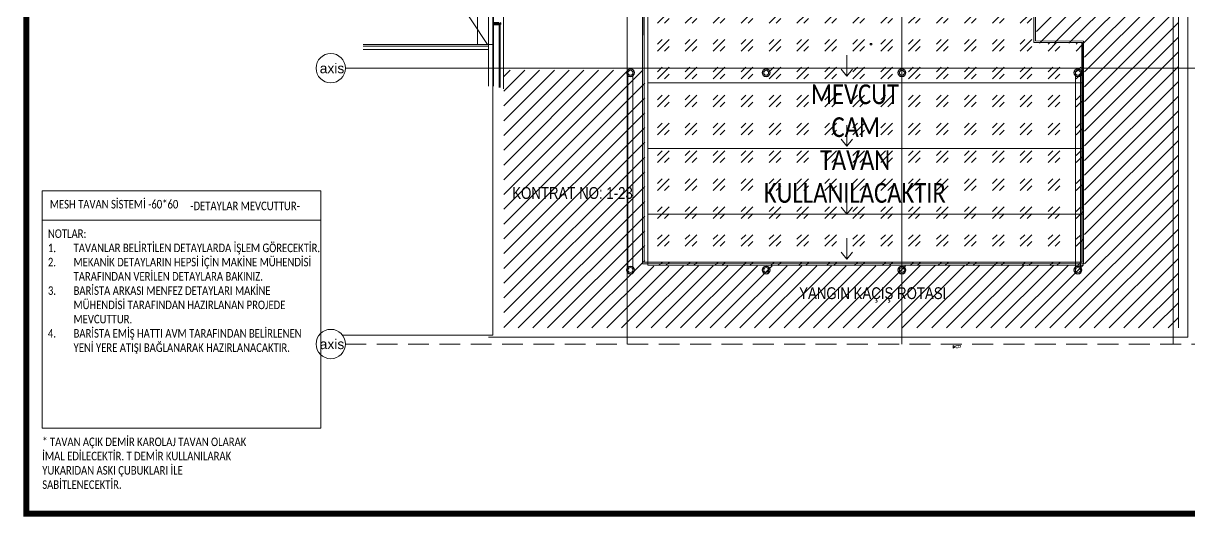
# Model space of a CAD drawing. Header units: millimetres. Extents: x -24 to 530668, y -246875 to -2983.
# Drawn here: x 263378 to 266920, y -112867 to -111366 of the extents above; entities that cross this region are included whole.
import ezdxf
from ezdxf.enums import TextEntityAlignment as Align

# ---------------------------------------------------------------- set-up
doc = ezdxf.new("R2010")
doc.units = ezdxf.units.MM
doc.linetypes.add('DASHED2', pattern=[9.525, 6.35, -3.175])
doc.layers.get('0').update_dxf_attribs({"lineweight": 20})
for name, color, linetype, lineweight in [('0S-Profile EPDM', 22, 'Continuous', 25), ('0S-Shading EPDM', 25, 'Continuous', 13), ('aydınlatma yazı', 1, 'Continuous', 20), ('KP', 167, 'Continuous', 30), ('t_ince', 66, 'Continuous', 9), ('t_tarama', 253, 'Continuous', 5), ('tavanyazı', 7, 'Continuous', 25), ('TENTE', 20, 'Continuous', 50), ('zemin yazı', 7, 'Continuous', 15)]:
    doc.layers.add(name, color=color, linetype=linetype, lineweight=lineweight)
doc.layers.add('a_window_metal_aluminium_section', color=2, linetype='Continuous')
doc.layers.add('t_mekanik', color=10, linetype='Continuous')
doc.styles.get("Standard").update_dxf_attribs({"font": 'times.ttf', "height": 12})
doc.styles.add('text2', font='calibri.ttf', dxfattribs={"width": 0.8})
doc.styles.add('txt_tur_1', font='arial.ttf', dxfattribs={"height": 1.5})
doc.styles.add('Ölçü50', font='calibri.ttf', dxfattribs={"width": 0.7})

# ---------------------------------------------------------------- blocks, each defined once
blk = doc.blocks.new('TAVANN')
at = {"layer": 'aydınlatma yazı'}
h = blk.add_hatch(dxfattribs=at)
h.set_pattern_fill('GOST_GLASS', color=4, scale=10)
h.set_pattern_definition([(45, (55.04, -208.45), (84.852814, -9e-15), [50, -70]), (45, (76.253, -208.45), (84.852814, -9e-15), [20, -100]), (45, (55.04, -187.237), (84.852814, -9e-15), [20, -100])])
h.paths.add_polyline_path([(265331.11, -111550.55), (266504.68, -111550.55), (266504.52, -111633.12), (266652.39, -111633.38), (266654.68, -112311.38), (265330.62, -112310.64)])
at = {"layer": 'aydınlatma yazı', "color": 2}
for p, q in [((265935.79, -111671.66, 0.4), (265935.79, -111735.7, 0.4)), ((265935.79, -111735.7, 0.4), (265918.28, -111714.3, 0.4)), ((265935.79, -111735.7, 0.4), (265953.31, -111714.3, 0.4)), ((265935.79, -111884.31, 0.4), (265935.79, -111948.35, 0.4)), ((265935.79, -111948.35, 0.4), (265918.28, -111926.95, 0.4)), ((265935.79, -111948.35, 0.4), (265953.31, -111926.95, 0.4)), ((265935.79, -112091.44, 0.4), (265935.79, -112155.48, 0.4)), ((265935.79, -112155.48, 0.4), (265918.28, -112134.08, 0.4)), ((265935.79, -112155.48, 0.4), (265953.31, -112134.08, 0.4)), ((265935.79, -112228.11, 0.4), (265935.79, -112292.15, 0.4)), ((265935.79, -112292.15, 0.4), (265918.28, -112270.75, 0.4)), ((265935.79, -112292.15, 0.4), (265953.31, -112270.75, 0.4))]:
    blk.add_line(p, q, dxfattribs=at)
at = {"layer": 'aydınlatma yazı', "color": 4}
for p, q in [((265331.1, -111755.55), (266655.27, -111755.55)), ((265331.1, -111955.55), (266655.27, -111955.55)), ((265331.1, -112155.55), (266655.27, -112155.55))]:
    blk.add_line(p, q, dxfattribs=at)
at = {"layer": 'KP', "color": 108, "elevation": 0}
blk.add_lwpolyline([(265315.2, -110048.97), (265315.2, -111610.55)], dxfattribs=at)
at = {"layer": 'TENTE', "lineweight": 0}
blk.add_lwpolyline([(265331.11, -111550.55), (266504.68, -111550.55), (266504.52, -111633.12), (266652.39, -111633.38), (266654.68, -112311.38), (265330.62, -112310.64)], close=True, dxfattribs=at)
at = {"layer": 'tavanyazı', "insert": (265807.15, -111760.51, -0.8), "char_height": 60, "attachment_point": 1, "style": 'text2'}
blk.add_mtext_dynamic_manual_height_columns('\\pi19.775;MEVCUT \\P\\pi82.009;CAM \\P\\pi46.821;TAVAN \\P\\pi-123.43;KULLANILACAKTIR', width=302.812, gutter_width=12.5, heights=[0], dxfattribs=at)
blk = doc.blocks.new('Gasket 242524')
at = {"layer": '0S-Shading EPDM'}
h = blk.add_hatch(dxfattribs=at)
h.set_pattern_fill('ANSI37', color=256, scale=0.625, angle=90, style=0)
h.paths.add_polyline_path([(-2.737134, 5.300517), (-2.87946, 5.056922), (-3.000123, 4.801901), (-3.098214, 4.537377), (-3.172994, 4.265342), (-3.223901, 3.987847), (-3.250549, 3.706982), (-3.252739, 3.424864), (-3.230453, 3.14362), (-3.18386, 2.865368), (-3.113311, 2.592205), (-3.019338, 2.32619), (-2.902648, 2.069327), (-2.76412, 1.823552), (-2.6048, 1.590717), (-2.556662, 1.520493), (-2.514672, 1.446428), (-2.479134, 1.36906), (-2.450306, 1.288949), (-2.428397, 1.206677), (-2.413566, 1.122839), (-2.405919, 1.038044), (-2.405514, 0.952905), (-2.412352, 0.86804), (-2.426384, 0.784065), (-2.447508, 0.701588), (-2.475572, 0.621206), (-2.510371, 0.543503), (-2.551654, 0.469042), (-2.599121, 0.398362), (-2.652428, 0.331976), (-2.711189, 0.270365), (-2.774978, 0.213975), (-2.843332, 0.163216), (-2.915756, 0.118456), (-2.991725, 0.080018), (-3.070688, 0.048182), (-3.152073, 0.023177), (-3.235291, 0.005187), (-3.319736, -0.00566), (-3.404799, -0.009285), (-4.813239, -0.009285), (-4.890818, -0.012298), (-4.96793, -0.021322), (-5.04411, -0.0363), (-5.118898, -0.057143), (-5.191843, -0.083726), (-8.888317, -1.595786), (-8.966648, -1.631845), (-9.041582, -1.674518), (-9.11256, -1.723489), (-9.179056, -1.778392), (-9.240574, -1.83882), (-9.296658, -1.904323), (-9.34689, -1.974415), (-9.390896, -2.048574), (-9.42835, -2.126248), (-9.458972, -2.20686), (-9.482536, -2.289811), (-9.498866, -2.374483), (-9.50784, -2.460247), (-9.509392, -2.546466), (-9.50351, -2.632498), (-9.490239, -2.717703), (-9.469675, -2.801448), (-9.441974, -2.88311), (-9.40734, -2.962082), (-9.366031, -3.037776), (-9.318354, -3.10963), (-9.264664, -3.17711), (-9.205361, -3.239713), (-9.140884, -3.296974), (-9.071714, -3.348467), (-8.998365, -3.393809), (-8.921382, -3.432664), (-8.841338, -3.464742), (-8.758827, -3.489805), (-5.875279, -4.103828), (-2.950409, -4.473981), (-0.004806, -4.597656), (2.940798, -4.473985), (5.865668, -4.103838), (8.749217, -3.489819), (8.831728, -3.464756), (8.911773, -3.432678), (8.988756, -3.393823), (9.062106, -3.34848), (9.131277, -3.296986), (9.195754, -3.239725), (9.255058, -3.177121), (9.308748, -3.109641), (9.356425, -3.037787), (9.397735, -2.962092), (9.432369, -2.88312), (9.460071, -2.801457), (9.480634, -2.717711), (9.493906, -2.632505), (9.499788, -2.546473), (9.498236, -2.460254), (9.489261, -2.374489), (9.472932, -2.289816), (9.449368, -2.206865), (9.418745, -2.126252), (9.381291, -2.048577), (9.337284, -1.974418), (9.287052, -1.904326), (9.230968, -1.838822), (9.169449, -1.778393), (9.102953, -1.72349), (9.031974, -1.674519), (8.95704, -1.631845), (8.878708, -1.595786), (5.182234, -0.083726), (5.109288, -0.057143), (5.034501, -0.0363), (4.958321, -0.021322), (4.881209, -0.012298), (4.80363, -0.009285), (3.39519, -0.009285), (3.310127, -0.00566), (3.225681, 0.005187), (3.142464, 0.023177), (3.061079, 0.048182), (2.982116, 0.080018), (2.906147, 0.118456), (2.833723, 0.163216), (2.765369, 0.213975), (2.70158, 0.270365), (2.642819, 0.331976), (2.589512, 0.398362), (2.542045, 0.469042), (2.500762, 0.543503), (2.465963, 0.621206), (2.437899, 0.701588), (2.416775, 0.784065), (2.402743, 0.86804), (2.395905, 0.952905), (2.39631, 1.038044), (2.403957, 1.122839), (2.418788, 1.206677), (2.440697, 1.288949), (2.469525, 1.36906), (2.505063, 1.446428), (2.547053, 1.520493), (2.595191, 1.590717), (2.754511, 1.823552), (2.893039, 2.069327), (3.009729, 2.32619), (3.103702, 2.592205), (3.174251, 2.865368), (3.220844, 3.14362), (3.24313, 3.424864), (3.24094, 3.706982), (3.214292, 3.987847), (3.163385, 4.265342), (3.088605, 4.537377), (2.990514, 4.801901), (2.869851, 5.056922), (2.727525, 5.300517), (2.56461, 5.530851), (2.382333, 5.746188), (2.182067, 5.944906), (1.965322, 6.125506), (1.73373, 6.286629), (1.489038, 6.427059), (1.233088, 6.545739), (0.967811, 6.641774), (0.695204, 6.714442), (0.417322, 6.763193), (0.136258, 6.78766), (-0.145868, 6.78766), (-0.426931, 6.763193), (-0.704813, 6.714442), (-0.97742, 6.641774), (-1.242697, 6.545739), (-1.498647, 6.427059), (-1.743339, 6.286629), (-1.974931, 6.125506), (-2.191676, 5.944906), (-2.391942, 5.746188), (-2.574219, 5.530851)])
at = {"layer": '0S-Profile EPDM'}
blk.add_lwpolyline([(-2.737134, 5.300517), (-2.87946, 5.056922), (-3.000123, 4.801901), (-3.098214, 4.537377), (-3.172994, 4.265342), (-3.223901, 3.987847), (-3.250549, 3.706982), (-3.252739, 3.424864), (-3.230453, 3.14362), (-3.18386, 2.865368), (-3.113311, 2.592205), (-3.019338, 2.32619), (-2.902648, 2.069327), (-2.76412, 1.823552), (-2.6048, 1.590717), (-2.556662, 1.520493), (-2.514672, 1.446428), (-2.479134, 1.36906), (-2.450306, 1.288949), (-2.428397, 1.206677), (-2.413566, 1.122839), (-2.405919, 1.038044), (-2.405514, 0.952905), (-2.412352, 0.86804), (-2.426384, 0.784065), (-2.447508, 0.701588), (-2.475572, 0.621206), (-2.510371, 0.543503), (-2.551654, 0.469042), (-2.599121, 0.398362), (-2.652428, 0.331976), (-2.711189, 0.270365), (-2.774978, 0.213975), (-2.843332, 0.163216), (-2.915756, 0.118456), (-2.991725, 0.080018), (-3.070688, 0.048182), (-3.152073, 0.023177), (-3.235291, 0.005187), (-3.319736, -0.00566), (-3.404799, -0.009285), (-4.813239, -0.009285), (-4.890818, -0.012298), (-4.96793, -0.021322), (-5.04411, -0.0363), (-5.118898, -0.057143), (-5.191843, -0.083726), (-8.888317, -1.595786), (-8.966648, -1.631845), (-9.041582, -1.674518), (-9.11256, -1.723489), (-9.179056, -1.778392), (-9.240574, -1.83882), (-9.296658, -1.904323), (-9.34689, -1.974415), (-9.390896, -2.048574), (-9.42835, -2.126248), (-9.458972, -2.20686), (-9.482536, -2.289811), (-9.498866, -2.374483), (-9.50784, -2.460247), (-9.509392, -2.546466), (-9.50351, -2.632498), (-9.490239, -2.717703), (-9.469675, -2.801448), (-9.441974, -2.88311), (-9.40734, -2.962082), (-9.366031, -3.037776), (-9.318354, -3.10963), (-9.264664, -3.17711), (-9.205361, -3.239713), (-9.140884, -3.296974), (-9.071714, -3.348467), (-8.998365, -3.393809), (-8.921382, -3.432664), (-8.841338, -3.464742), (-8.758827, -3.489805), (-5.875279, -4.103828), (-2.950409, -4.473981), (-0.004806, -4.597656), (2.940798, -4.473985), (5.865668, -4.103838), (8.749217, -3.489819), (8.831728, -3.464756), (8.911773, -3.432678), (8.988756, -3.393823), (9.062106, -3.34848), (9.131277, -3.296986), (9.195754, -3.239725), (9.255058, -3.177121), (9.308748, -3.109641), (9.356425, -3.037787), (9.397735, -2.962092), (9.432369, -2.88312), (9.460071, -2.801457), (9.480634, -2.717711), (9.493906, -2.632505), (9.499788, -2.546473), (9.498236, -2.460254), (9.489261, -2.374489), (9.472932, -2.289816), (9.449368, -2.206865), (9.418745, -2.126252), (9.381291, -2.048577), (9.337284, -1.974418), (9.287052, -1.904326), (9.230968, -1.838822), (9.169449, -1.778393), (9.102953, -1.72349), (9.031974, -1.674519), (8.95704, -1.631845), (8.878708, -1.595786), (5.182234, -0.083726), (5.109288, -0.057143), (5.034501, -0.0363), (4.958321, -0.021322), (4.881209, -0.012298), (4.80363, -0.009285), (3.39519, -0.009285), (3.310127, -0.00566), (3.225681, 0.005187), (3.142464, 0.023177), (3.061079, 0.048182), (2.982116, 0.080018), (2.906147, 0.118456), (2.833723, 0.163216), (2.765369, 0.213975), (2.70158, 0.270365), (2.642819, 0.331976), (2.589512, 0.398362), (2.542045, 0.469042), (2.500762, 0.543503), (2.465963, 0.621206), (2.437899, 0.701588), (2.416775, 0.784065), (2.402743, 0.86804), (2.395905, 0.952905), (2.39631, 1.038044), (2.403957, 1.122839), (2.418788, 1.206677), (2.440697, 1.288949), (2.469525, 1.36906), (2.505063, 1.446428), (2.547053, 1.520493), (2.595191, 1.590717), (2.754511, 1.823552), (2.893039, 2.069327), (3.009729, 2.32619), (3.103702, 2.592205), (3.174251, 2.865368), (3.220844, 3.14362), (3.24313, 3.424864), (3.24094, 3.706982), (3.214292, 3.987847), (3.163385, 4.265342), (3.088605, 4.537377), (2.990514, 4.801901), (2.869851, 5.056922), (2.727525, 5.300517), (2.56461, 5.530851), (2.382333, 5.746188), (2.182067, 5.944906), (1.965322, 6.125506), (1.73373, 6.286629), (1.489038, 6.427059), (1.233088, 6.545739), (0.967811, 6.641774), (0.695204, 6.714442), (0.417322, 6.763193), (0.136258, 6.78766), (-0.145868, 6.78766), (-0.426931, 6.763193), (-0.704813, 6.714442), (-0.97742, 6.641774), (-1.242697, 6.545739), (-1.498647, 6.427059), (-1.743339, 6.286629), (-1.974931, 6.125506), (-2.191676, 5.944906), (-2.391942, 5.746188), (-2.574219, 5.530851), (-2.737134, 5.300517)], close=True, dxfattribs=at)
blk = doc.blocks.new('_242524')
at = {"layer": '0S-Profile EPDM'}
blk.add_blockref('Gasket 242524', (0, 0), dxfattribs=at)
blk = doc.blocks.new('dgriya')
at = {"layer": 'a_window_metal_aluminium_section', "extrusion": (0, 0, -1)}
for p, q in [((-162, 4), (-161, 5)), ((-161, 2), (-162, 4)), ((-162, 4), (-162, 4)), ((-161, 5), (-134, 5)), ((-160, 2), (-161, 2)), ((-159, 2), (-160, 2)), ((-158, 2), (-159, 2)), ((-156, 2), (-158, 2)), ((-158, 2), (-158, 2)), ((-158, 2), (-158, 2)), ((-155, 2), (-156, 2)), ((-156, 2), (-156, 2)), ((-156, 2), (-156, 2)), ((-154, 2), (-155, 2)), ((-153, 2), (-154, 2)), ((-154, 2), (-154, 2)), ((-152, 2), (-153, 2)), ((-153, 2), (-153, 2)), ((-151, 2), (-152, 2)), ((-150, 2), (-151, 2)), ((-151, 2), (-151, 2)), ((-149, 2), (-150, 2)), ((-147, 2), (-149, 2)), ((-149, 2), (-149, 2)), ((-149, 2), (-149, 2)), ((-146, 2), (-147, 2)), ((-147, 2), (-147, 2)), ((-147, 2), (-147, 2)), ((-146, 23), (-146, 25)), ((-146, 25), (3, 25)), ((-145, 22), (-146, 23)), ((-146, 14), (-145, 15)), ((-146, 13), (-146, 14)), ((-145, 13), (-146, 13)), ((-144, 1), (-146, 2)), ((-144, 22), (-145, 22)), ((-145, 15), (-144, 15)), ((-133, 13), (-145, 13)), ((-142, 23), (-144, 23)), ((-144, 23), (-144, 22)), ((-144, 15), (-144, 14)), ((-144, 14), (-142, 14)), ((-143, 0), (-144, 1)), ((-144, -1), (-143, 0)), ((-142, 19), (-142, 23)), ((-142, 14), (-142, 19)), ((-142, 19), (-141, 19)), ((-141, 19), (-142, 19)), ((-134, 5), (-133, 5)), ((-133, 12), (-133, 13)), ((-133, 6), (-133, 12)), ((-133, 5), (-133, 6)), ((3, 25), (4, 25)), ((4, 25), (4, 24)), ((4, 24), (4, -24)), ((-162, -4), (-161, -3)), ((-162, -5), (-162, -4)), ((-161, -5), (-162, -5)), ((-161, -3), (-160, -2)), ((-134, -5), (-161, -5)), ((-160, -2), (-159, -2)), ((-159, -2), (-159, -2)), ((-159, -2), (-159, -2)), ((-159, -2), (-157, -2)), ((-157, -2), (-157, -2)), ((-157, -2), (-157, -2)), ((-157, -2), (-156, -2)), ((-156, -2), (-155, -2)), ((-155, -2), (-155, -2)), ((-155, -2), (-154, -2)), ((-154, -2), (-153, -2)), ((-153, -2), (-153, -2)), ((-153, -2), (-152, -2)), ((-152, -2), (-152, -2)), ((-152, -2), (-151, -2)), ((-151, -2), (-150, -2)), ((-150, -2), (-150, -2)), ((-150, -2), (-150, -2)), ((-150, -2), (-148, -2)), ((-148, -2), (-148, -2)), ((-148, -2), (-148, -2)), ((-148, -2), (-146, -2)), ((-146, -2), (-144, -1)), ((-146, -13), (-145, -13)), ((-146, -14), (-146, -13)), ((-146, -13), (-146, -13)), ((-145, -15), (-146, -14)), ((-146, -23), (-145, -22)), ((-146, -25), (-146, -23)), ((3, -25), (-146, -25)), ((-145, -13), (-133, -13)), ((-144, -15), (-145, -15)), ((-145, -22), (-144, -22)), ((-142, -14), (-144, -14)), ((-144, -14), (-144, -15)), ((-144, -22), (-144, -24)), ((-144, -24), (-142, -24)), ((-142, -19), (-142, -14)), ((-142, -24), (-142, -19)), ((-142, -19), (-141, -19)), ((-141, -19), (-142, -19)), ((-133, -6), (-134, -5)), ((-133, -12), (-133, -6)), ((-133, -6), (-133, -6)), ((-133, -13), (-133, -12)), ((4, -25), (3, -25)), ((4, -24), (4, -25))]:
    blk.add_line(p, q, dxfattribs=at)
at = {"layer": 'a_window_metal_aluminium_section'}
for p, q in [((-130, 23), (-130, -23)), ((0, 23), (-130, 23)), ((-130, 23), (-130, 23)), ((0, -23), (0, 23)), ((-130, -23), (0, -23))]:
    blk.add_line(p, q, dxfattribs=at)
for points in [[(-192, 27), (-204, 27), (-204, 0)], [(-192, 25), (-202, 25), (-202, 0)], [(-192, 25), (-192, 27)], [(-192, -27), (-204, -27), (-204, 0)], [(-192, -25), (-202, -25), (-202, 0)], [(-192, -25), (-192, -27)]]:
    blk.add_lwpolyline(points, dxfattribs=at)
for points in [[(-192, 23), (-192, 20), (-192, 19), (-193, 19), (-193, 21), (-195, 21), (-195, 21), (-195, 21), (-195, 21), (-195, 20), (-195, 20), (-195, 20), (-196, 20), (-196, 20), (-196, 11), (-193, 11), (-193, 12), (-192, 12), (-192, 12), (-192, -12), (-192, -12), (-193, -12), (-193, -11), (-196, -11), (-196, -20), (-196, -20), (-195, -20), (-195, -20), (-195, -20), (-195, -21), (-195, -21), (-195, -21), (-195, -21), (-193, -21), (-193, -19), (-192, -19), (-192, -20), (-192, -24), (-195, -23), (-195, -22), (-196, -22), (-196, -23), (-196, -23), (-196, -23), (-196, -23), (-196, -23), (-196, -23), (-196, -23), (-196, -23), (-196, -23), (-196, -23), (-196, -23), (-196, -23), (-196, -23), (-197, -23), (-197, -23), (-197, -23), (-197, -23), (-197, -23), (-197, -23), (-197, -23), (-198, -23), (-198, -23), (-198, -23), (-198, -23), (-198, -23), (-198, -23), (-198, -23), (-198, -23), (-198, -23), (-198, -23), (-199, -23), (-199, -22), (-199, -22), (-199, -22), (-199, -22), (-199, -22), (-199, -22), (-199, -22), (-199, -22), (-200, -22), (-200, -22), (-200, -22), (-200, -22), (-200, -22), (-200, -22), (-200, -22), (-201, -22), (-201, -22), (-201, -22), (-201, -22), (-201, -22), (-201, -21), (-201, -21), (-201, -21), (-201, -21), (-201, -21), (-201, -21), (-201, -21), (-201, -21), (-201, -21), (-201, -20), (-198, -20), (-198, -20), (-198, -20), (-198, -20), (-198, -20), (-198, -11), (-198, -11), (-197, -10), (-197, -10), (-197, -10), (-197, -10), (-197, -10), (-197, -10), (-197, -10), (-196, -10), (-195, -10), (-195, -10), (-195, -10), (-195, -10), (-195, -9), (-195, -9), (-195, -9), (-195, -9), (-195, 0), (-194, 0), (-194, 0), (-194, 0), (-195, 0), (-195, 9), (-195, 9), (-195, 9), (-195, 9), (-195, 10), (-195, 10), (-195, 10), (-195, 10), (-196, 10), (-197, 10), (-197, 10), (-197, 10), (-197, 10), (-197, 10), (-197, 10), (-197, 10), (-198, 11), (-198, 11), (-198, 20), (-198, 20), (-198, 20), (-198, 20), (-198, 20), (-201, 20), (-201, 21), (-201, 21), (-201, 21), (-201, 21), (-201, 21), (-201, 21), (-201, 21), (-201, 21), (-201, 21), (-201, 22), (-201, 22), (-201, 22), (-201, 22), (-200, 22), (-200, 22), (-200, 22), (-200, 22), (-200, 22), (-200, 22), (-200, 22), (-200, 22), (-200, 22), (-199, 22), (-199, 22), (-199, 22), (-199, 22), (-199, 22), (-199, 22), (-198, 23), (-198, 23), (-198, 23), (-198, 23), (-198, 23), (-198, 23), (-198, 23), (-198, 23), (-198, 23), (-197, 23), (-197, 23), (-197, 23), (-197, 23), (-197, 23), (-197, 23), (-197, 23), (-197, 23), (-197, 23), (-196, 23), (-196, 23), (-196, 23), (-196, 23), (-196, 23), (-196, 23), (-196, 23), (-196, 23), (-196, 23), (-196, 23), (-196, 22), (-196, 22), (-195, 22), (-195, 22), (-192, 23)], [(-133, -3), (-133, -3), (-133, 3), (-133, 3), (-141, 3), (-141, 3), (-141, -3), (-141, -3), (-133, -3)], [(-138, 14), (-133, 14), (-133, 19), (-132, 19), (-133, 19), (-133, 23), (-138, 23), (-138, 22), (-139, 22), (-140, 23), (-140, 23), (-140, 23), (-140, 22), (-139, 21), (-139, 20), (-139, 17), (-139, 16), (-140, 15), (-140, 15), (-140, 15), (-140, 15), (-139, 15), (-138, 15), (-138, 14)], [(-138, -24), (-133, -24), (-133, -19), (-132, -19), (-133, -19), (-133, -14), (-138, -14), (-138, -15), (-139, -15), (-140, -15), (-140, -15), (-140, -15), (-140, -15), (-139, -16), (-139, -17), (-139, -20), (-139, -21), (-140, -22), (-140, -23), (-140, -23), (-140, -23), (-139, -22), (-138, -22), (-138, -24)]]:
    blk.add_lwpolyline(points, close=True, dxfattribs=at)
blk = doc.blocks.new('Gasket 244947')
at = {"layer": '0S-Shading EPDM'}
h = blk.add_hatch(dxfattribs=at)
h.set_pattern_fill('ANSI37', color=256, scale=0.625, angle=90, style=0)
h.paths.add_polyline_path([(7.8, 0), (4.57, 0), (4.1, 0.5), (4.1, 1.58), (4.57, 2), (7.83, 2), (8.3, 1.58), (8.3, 0.5)], flags=16)
h.paths.add_polyline_path([(7.4, -4.5), (5, -4.5), (4, -3.5), (4, -2.5), (5, -1.5), (7.4, -1.5), (8.4, -2.5), (8.4, -3.5)], flags=16)
h.paths.add_polyline_path([(0.91, -7.87), (2.9, -7.87), (3.99, -7.9), (5.07, -8.01), (6.14, -8.2), (7.19, -8.45), (8.3, -8.65), (9.42, -8.78), (12.23, -8.8), (12.9, -8.4), (12.91, -8.21), (12.46, -7.82), (11.61, -7.83), (10.44, -7.8), (9.24, -7.74), (8.44, -7.65), (8.12, -7.41), (8.1, -7.23), (8.45, -6.86), (11.4, -7.01), (12.4, -6.05), (12.4, 0), (10.39, 0), (9.83, -0.15), (9.49, 0.08), (9.49, 1.7), (9.96, 1.98), (10.11, 2.19), (10, 2.47), (8.62, 3.61), (7.17, 3.1), (5.24, 3.1), (3.78, 3.61), (2.4, 2.47), (2.29, 2.19), (2.44, 1.98), (2.91, 1.7), (2.91, 0.08), (2.57, -0.15), (2.02, 0), (0, 0), (0, -5.98), (-0.26, -6.64), (-0.75, -7.11), (-1.28, -7.54), (-1.86, -7.9), (-2.46, -8.21), (-3.01, -8.46), (-3.07, -8.63), (-3.01, -8.79), (-2.85, -8.87), (-1.55, -8.62), (0.07, -8.05)])
at = {"layer": '0S-Profile EPDM'}
blk.add_lwpolyline([(0.91, -7.87), (2.9, -7.87), (3.99, -7.9), (5.07, -8.01), (6.14, -8.2), (7.19, -8.45), (8.3, -8.65), (9.42, -8.78), (12.23, -8.8), (12.9, -8.4), (12.91, -8.21), (12.46, -7.82), (11.61, -7.83), (10.44, -7.8), (9.24, -7.74), (8.44, -7.65), (8.12, -7.41), (8.1, -7.23), (8.45, -6.86), (11.4, -7.01), (12.4, -6.05), (12.4, 0), (10.39, 0), (9.83, -0.15), (9.49, 0.08), (9.49, 1.7), (9.96, 1.98), (10.11, 2.19), (10, 2.47), (8.62, 3.61), (7.17, 3.1), (5.24, 3.1), (3.78, 3.61), (2.4, 2.47), (2.29, 2.19), (2.44, 1.98), (2.91, 1.7), (2.91, 0.08), (2.57, -0.15), (2.02, 0), (0, 0), (0, -5.98), (-0.26, -6.64), (-0.75, -7.11), (-1.28, -7.54), (-1.86, -7.9), (-2.46, -8.21), (-3.01, -8.46), (-3.07, -8.63), (-3.01, -8.79), (-2.85, -8.87), (-1.55, -8.62), (0.07, -8.05), (0.91, -7.87)], close=True, dxfattribs=at)
at = {"layer": '0S-Profile EPDM', "extrusion": (0, 0, -1)}
for points in [[(-7.8, 0), (-4.57, 0), (-4.1, 0.5), (-4.1, 1.58), (-4.57, 2), (-7.83, 2), (-8.3, 1.58), (-8.3, 0.5), (-7.8, 0)], [(-7.4, -4.5), (-5, -4.5), (-4, -3.5), (-4, -2.5), (-5, -1.5), (-7.4, -1.5), (-8.4, -2.5), (-8.4, -3.5), (-7.4, -4.5)]]:
    blk.add_lwpolyline(points, close=True, dxfattribs=at)
blk = doc.blocks.new('_244947')
at = {"layer": '0S-Profile EPDM'}
blk.add_blockref('Gasket 244947', (0, 0), dxfattribs=at)
blk = doc.blocks.new('326320')
at = {"layer": '0S-Profile EPDM'}
for points in [[(8, 14), (8, 18), (7, 19), (5, 19), (4, 19), (4, 19), (3, 19), (3, 19), (3, 19), (2, 19), (2, 19), (2, 19), (0, 19), (0, 16), (0, 16), (0, 16), (0, 15), (0, 15), (0, 15), (0, 14), (0, 14), (0, 14), (0, 13), (0, 13), (0, 13), (0, 12), (0, 12), (0, 12), (0, 10), (1, 10), (1, 9), (0, 9), (0, 8), (0, 8), (0, 8), (0, 7), (0, 7), (0, 7), (0, 6), (0, 6), (0, 6), (0, 5), (0, 5), (0, 5), (0, 4), (0, 4), (0, 4), (0, 0), (2, 0), (2, 0), (2, 0), (3, 0), (3, 0), (3, 0), (4, 0), (4, 0), (5, 0), (7, 0), (8, 2), (8, 6), (21, 6), (21, 6), (20, 7), (9, 7), (9, 7), (9, 12), (9, 12), (20, 12), (21, 13), (21, 14)], [(7, 17), (7, 2), (6, 2), (1, 2), (1, 18), (6, 18), (7, 17)]]:
    blk.add_lwpolyline(points, close=True, dxfattribs=at)
blk = doc.blocks.new('SKDF')
at = {"layer": 't_tarama'}
h = blk.add_hatch(dxfattribs=at)
h.set_pattern_fill('ANSI31', color=256, scale=10)
h.set_pattern_definition([(45, (232299.487, -125028.596), (-22.45064, 22.45064), [])])
h.paths.add_polyline_path([(259409.8, -111696.1), (259838.2, -111696.1), (259838.2, -112291.4), (261174.6, -112289.6), (261174.6, -111613.9), (261028.2, -111613.6), (261028.2, -111534.1), (261044.7, -111534.1), (261042.4, -111336.5), (261233.7, -111334.1), (261231.4, -110772.4), (261585.9, -110772.8), (261585.9, -110972.6), (261460.2, -110972.6), (261460.2, -111846.1), (261460.2, -112479.8), (259409.8, -112479.8)])
h = blk.add_hatch(dxfattribs=at)
h.set_pattern_fill('ANSI31', color=256, scale=10)
h.set_pattern_definition([(45, (232299.487, -125028.596), (-22.45064, 22.45064), [])])
h.paths.add_polyline_path([(259409.8, -111696.1), (259838.2, -111696.1), (259838.2, -112291.4), (261174.6, -112289.6), (261174.6, -111613.9), (261028.2, -111613.6), (261028.2, -111534.1), (261044.7, -111534.1), (261042.4, -111336.5), (261233.7, -111334.1), (261231.4, -110772.4), (261585.9, -110772.8), (261585.9, -110972.6), (261460.2, -110972.6), (261460.2, -111846.1), (261460.2, -112479.8), (259409.8, -112479.8)])
for p, q in [((259784.5, -112528.6, -17966.2), (259784.5, -109266.3, -17966.2)), ((260619.5, -112528.6, -17966.2), (260619.5, -109266.3, -17966.2)), ((261444.5, -112528.6, -17966.2), (261444.5, -109266.3, -17966.2)), ((259408.9, -111752, -211.1), (259408.9, -110772, -211.1)), ((261460.2, -112479.8, -17966.2), (261460.2, -110972.6, 0.6)), ((259360.1, -111617.4, 0), (258981.9, -111042.8, 0)), ((259831.6, -112284.5, 0), (259831.6, -111534.1, 0)), ((259836.6, -112279.5, 0), (259836.6, -111534.1, 0)), ((261021, -111534.1, 0), (261020.9, -111611.7, 0)), ((261026, -111534.1, 0), (261025.9, -111606.8, 0)), ((259395, -111555.2, 0), (259395, -111748.3, 0)), ((259396, -111555.2, 0), (259395, -111555.2, 0)), ((259395.5, -111555.2, 0), (259395.5, -111748.3, 0)), ((259396, -111748.3, 0), (259396, -111555.2, 0)), ((259398.6, -111553.1, 0), (259398, -111553.1, 0)), ((259398.6, -111553.1, 0), (259398, -111553.1, 0)), ((259398, -111555.1, 0), (259398, -111748.3, 0)), ((259398.6, -111555.1, 0), (259398, -111555.1, 0)), ((259398.6, -111748.3, 0), (259398.6, -111555.1, 0)), ((261020.9, -111611.7, 0), (261166.6, -111612, 0)), ((261025.9, -111606.8, 0), (261171.6, -111607.1, 0)), ((261166.6, -111612, 0), (261166.6, -112279.5, 0)), ((261171.6, -111607.1, 0), (261171.6, -112284.5, 0)), ((259329.3, -111617.4, 0), (258981.9, -111617.4, 0)), ((258928.1, -111689.6, -17966.2), (262195.9, -111689.6, -17966.2)), ((261171.6, -112284.5, 0), (259831.6, -112284.5, 0)), ((261166.6, -112279.5, 0), (259836.6, -112279.5, 0)), ((261488.4, -112508, -17966.8), (259363.5, -112508, -17966.8)), ((260781.3, -112537.1), (260775.6, -112532.9)), ((260775.6, -112541.3), (260775.6, -112532.9)), ((260781.3, -112537.1), (260775.6, -112541.3))]:
    blk.add_line(p, q, dxfattribs=at)
at = {"layer": 't_tarama', "linetype": 'DASHED2', "ltscale": 10}
blk.add_line((258928.1, -112528.6, -17966.2), (261657.7, -112528.6, -17966.2), dxfattribs=at)
at = {"layer": 't_tarama'}
for points, elevation in [([(261488.4, -112508), (261488.4, -109865.4)], -17966.8), ([(258981.9, -110774.8), (259376.6, -110774.8), (259376.6, -111617.4), (258981.9, -111617.4)], 0), ([(259329.3, -110774.7), (259329.3, -111617.4)], 0), ([(259378.5, -111744.3), (259378.5, -110778.3)], 0), ([(259363.5, -111744.3), (259363.5, -111359.2)], 0), ([(258981.9, -111617.4), (259376.6, -111617.4), (259376.6, -112501.5), (258918.9, -112501.5)], 0), ([(258981.9, -111617.4), (259329.3, -111617.4)], 0), ([(258981.9, -111622.4), (259363.5, -111622.4)], 0), ([(258981.9, -111632.4), (259363.5, -111632.4)], 0)]:
    blk.add_lwpolyline(points, dxfattribs=dict(at, elevation=elevation))
at = {"layer": 't_tarama', "elevation": 0}
for points in [[(259385.5, -111551.1), (259378.5, -111551.1), (259378.5, -111557.1), (259385.5, -111557.1), (259385.5, -111556.7), (259378.9, -111556.7), (259378.9, -111551.5), (259385.5, -111551.5)], [(259395.6, -111554), (259395.5, -111554), (259395.3, -111554), (259395.1, -111554), (259394.9, -111554), (259394.8, -111554), (259394.7, -111554), (259394.6, -111554.1), (259394.6, -111554.1), (259394.6, -111554.2), (259394.7, -111554.3), (259394.8, -111554.3), (259394.9, -111554.3), (259395.1, -111554.3), (259395.3, -111554.3), (259395.5, -111554.3), (259395.6, -111554.3), (259395.7, -111554.1), (259395.6, -111554)], [(259395.6, -111554.3), (259395.5, -111554.3), (259395.3, -111554.3), (259395.1, -111554.3), (259394.9, -111554.3), (259394.8, -111554.3), (259394.7, -111554.3), (259394.6, -111554.2), (259394.6, -111554.1), (259394.6, -111554.1), (259394.7, -111554), (259394.8, -111554), (259394.9, -111554), (259395.1, -111554), (259395.3, -111554), (259395.5, -111554), (259395.6, -111554), (259395.7, -111554.1), (259395.6, -111554.3)], [(260528.2, -111614.1), (260528.2, -111619.1), (260523.2, -111619.1), (260523.2, -111614.1)]]:
    blk.add_lwpolyline(points, close=True, dxfattribs=at)
at = {"layer": 't_tarama', "extrusion": (0, 0, -1), "elevation": 0}
blk.add_lwpolyline([(-259395.7, -111553.6), (-259396.3, -111553.6), (-259396.4, -111553.7), (-259396.6, -111553.8), (-259396.6, -111553.8), (-259396.6, -111553.7), (-259396.6, -111553.7), (-259396.6, -111553.7), (-259396.7, -111553.6), (-259397.2, -111553.6), (-259397.3, -111553.7), (-259397.3, -111553.8), (-259397.2, -111553.9), (-259397.2, -111553.8), (-259397.2, -111553.8), (-259396.9, -111553.8), (-259396.8, -111553.8), (-259396.5, -111554.1), (-259396.5, -111554.1), (-259396.5, -111554.2), (-259396.8, -111554.5), (-259396.9, -111554.5), (-259397.2, -111554.5), (-259397.2, -111554.5), (-259397.2, -111554.4), (-259397.3, -111554.4), (-259397.3, -111554.5), (-259397.3, -111554.6), (-259397.2, -111554.6), (-259396.7, -111554.6), (-259396.6, -111554.6), (-259396.6, -111554.6), (-259396.6, -111554.5), (-259396.6, -111554.5), (-259396.6, -111554.5), (-259396.4, -111554.6), (-259396.3, -111554.6), (-259395.7, -111554.6), (-259395.7, -111554.5), (-259395.6, -111554.4), (-259395.5, -111554.3), (-259395.3, -111554.3), (-259395.1, -111554.3), (-259395, -111554.3), (-259395, -111554.4), (-259395, -111554.3), (-259394.9, -111554.3), (-259394.8, -111554.3), (-259394.7, -111554.3), (-259394.7, -111554.3), (-259394.5, -111554.2), (-259394.5, -111554.1), (-259394.5, -111554.1), (-259394.7, -111554), (-259394.7, -111554), (-259394.8, -111553.9), (-259394.9, -111553.9), (-259395, -111553.9), (-259395, -111553.9), (-259395, -111553.9), (-259395.1, -111553.9), (-259395.3, -111553.9), (-259395.5, -111553.9), (-259395.6, -111553.9), (-259395.7, -111553.8), (-259395.7, -111553.6)], close=True, dxfattribs=at)
at = {"layer": 't_tarama'}
for points in [[(259787, -112303.6), (259787, -111703.6)], [(259802, -112303.6), (259802, -111703.6)], [(261147, -111703.6), (261147, -112303.6)], [(261162, -111703.6), (261162, -112303.6)], [(261000.7, -112289.9), (261001, -112289.9)]]:
    blk.add_lwpolyline(points, dxfattribs=at)
for centre, radius in [((258883.5, -111689.6, -17966.2), 44.6), ((259794.5, -111703.6), 12.2), ((259794.5, -111703.6), 11.2), ((259794.5, -111703.6), 7.5), ((260207, -111703.6), 12.2), ((260207, -111703.6), 11.2), ((260207, -111703.6), 7.5), ((260619.5, -111703.6), 12.2), ((260619.5, -111703.6), 11.2), ((260619.5, -111703.6), 7.5), ((261154.5, -111703.6), 12.2), ((261154.5, -111703.6), 11.2), ((261154.5, -111703.6), 7.5), ((259794.5, -112303.6), 12.2), ((259794.5, -112303.6), 11.2), ((259794.5, -112303.6), 7.5), ((260207, -112303.6), 12.2), ((260207, -112303.6), 11.2), ((260207, -112303.6), 7.5), ((260619.5, -112303.6), 12.2), ((260619.5, -112303.6), 11.2), ((260619.5, -112303.6), 7.5), ((261154.5, -112303.6), 12.2), ((261154.5, -112303.6), 11.2), ((261154.5, -112303.6), 7.5), ((258883.5, -112528.6, -17966.2), 44.6)]:
    blk.add_circle(centre, radius, dxfattribs=at)
for centre, radius, start, end in [((259396.3, -111554.6, 0), 0.675, 244.2175, 295.971), ((259396.3, -111554.7, 0), 0.675, 244.2175, 295.971), ((259396.3, -111554.8, 0), 0.675, 244.2175, 295.971), ((259396.3, -111554.8, 0), 0.675, 244.2175, 295.971), ((259396.3, -111555, 0), 0.675, 244.2175, 295.971), ((259396.3, -111555, 0), 0.675, 244.2175, 295.971), ((259396.3, -111555.1, 0), 0.675, 244.2175, 295.971), ((259396.3, -111555.1, 0), 0.675, 244.2175, 295.971), ((259396.3, -111555.2, 0), 0.675, 244.2175, 295.971), ((259396.3, -111555.2, 0), 0.675, 244.2175, 295.971), ((259396.3, -111555.3, 0), 0.675, 244.2175, 295.971), ((259396.3, -111555.3, 0), 0.675, 244.2175, 295.971), ((259396.3, -111555.4, 0), 0.675, 244.2175, 295.971), ((259396.3, -111555.4, 0), 0.675, 244.2175, 295.971), ((259396.3, -111555.5, 0), 0.675, 244.2175, 295.971), ((259396.3, -111555.5, 0), 0.675, 244.2175, 295.971), ((259396.3, -111555.6, 0), 0.675, 244.2175, 295.971), ((259396.3, -111555.6, 0), 0.675, 244.2175, 295.971), ((259397.6, -111554.6, 0), 0.675, 244.029, 297.9152), ((259397.6, -111554.7, 0), 0.675, 244.029, 297.9152), ((259397.6, -111554.7, 0), 0.675, 244.029, 297.9152), ((259397.6, -111554.8, 0), 0.675, 244.029, 297.9152), ((259397.6, -111554.8, 0), 0.675, 244.029, 297.9152), ((259397.6, -111555, 0), 0.675, 244.029, 297.9152), ((259397.6, -111555, 0), 0.675, 244.029, 297.9152), ((259397.6, -111555.1, 0), 0.675, 244.029, 297.9152), ((259397.6, -111555.1, 0), 0.675, 244.029, 297.9152), ((259397.6, -111555.2, 0), 0.675, 244.029, 297.9152), ((259397.6, -111555.2, 0), 0.675, 244.029, 297.9152), ((259397.6, -111555.3, 0), 0.675, 244.029, 297.9152), ((259397.6, -111555.3, 0), 0.675, 244.029, 297.9152), ((259397.6, -111555.4, 0), 0.675, 244.029, 297.9152), ((259397.6, -111555.4, 0), 0.675, 244.029, 297.9152), ((259397.6, -111555.5, 0), 0.675, 244.029, 297.9152), ((259397.6, -111555.5, 0), 0.675, 244.029, 297.9152), ((259397.6, -111555.6, 0), 0.675, 244.029, 297.9152), ((259397.6, -111555.6, 0), 0.675, 244.029, 297.9152), ((259401.9, -111554.1, 0), 4.09, 165.8561, 194.1439), ((259401.9, -111554.1, 0), 4.09, 165.8561, 194.1439), ((259402, -111554.1, 0), 4.09, 165.8561, 194.1439), ((259402, -111554.1, 0), 4.09, 165.8561, 194.1439), ((259402.2, -111554.1, 0), 4.09, 165.8561, 194.1439), ((259402.2, -111554.1, 0), 4.09, 165.8561, 194.1439), ((259402.3, -111554.1, 0), 4.09, 165.8561, 194.1439), ((259402.3, -111554.1, 0), 4.09, 165.8561, 194.1439), ((259402.4, -111554.1, 0), 4.09, 165.8561, 194.1439), ((259402.4, -111554.1, 0), 4.09, 165.8561, 194.1439), ((259402.5, -111554.1, 0), 4.09, 165.8561, 194.1439), ((259402.5, -111554.1, 0), 4.09, 165.8561, 194.1439)]:
    blk.add_arc(centre, radius, start, end, dxfattribs=at)
at = {"layer": 't_tarama', "xscale": 0.1, "yscale": 0.1, "zscale": 0.1}
for name, p, rotation in [('dgriya', (259379.5, -111554.1, 0), 180), ('_244947', (259394.1, -111556.6, 0), 90), ('326320', (259397.9, -111557.2, 0), 90)]:
    blk.add_blockref(name, p, dxfattribs=dict(at, rotation=rotation))
at = {"layer": 't_tarama', "extrusion": (0, 0, -1), "yscale": 0.1, "zscale": 0.1, "rotation": 270}
for xscale in [0.1, -0.1]:
    blk.add_blockref('_242524', (-259397.4, -111554.1, 0), dxfattribs=dict(at, xscale=xscale))
at = {"layer": 't_tarama', "char_height": 36, "attachment_point": 1}
for s, insert, width in [('{\\fArial|b0|i0|c238|p34;\\W0.8;KONTRAT NO:\\fArial|b0|i0|c162|p34; 1-23}', (259435.1, -112051.2, 0), 1137.259), ('{\\fArial|b0|i0|c162|p34;\\W0.8;YANGIN KAÇIŞ ROTASI}', (260307.4, -112356, 0), 518.455)]:
    blk.add_mtext(s, dxfattribs=dict(at, insert=insert, width=width))
at = {"layer": 't_tarama', "insert": (260782.9, -112542.8, 0), "char_height": 15, "width": 84.413, "attachment_point": 9, "rotation": 270, "style": 'Ölçü50'}
blk.add_mtext('{\\fLucida Sans Unicode|b0|i0|c162|p34;\\W1;B}', dxfattribs=at)
at = {"layer": 't_tarama', "style": 'txt_tur_1'}
for tag, p in [('19S', (258900.9, -109894, -17966.2)), ('20T', (258887.5, -110719, -17966.2)), ('21U', (258887.5, -111705, -17966.2)), ('22V', (258887.5, -112544, -17966.2))]:
    blk.add_attdef(tag, text='', height=30, dxfattribs=at).set_placement(p, align=Align.CENTER)

msp = doc.modelspace()

# ---------------------------------------------------------------- linework, layer by layer
at = {"color": 252, "const_width": 18.492, "elevation": 0}
msp.add_lwpolyline([(263386.94, -112857.59), (263386.94, -109034.149), (268777.154, -109034.149), (268777.154, -112857.59)], close=True, dxfattribs=at)
at = {"layer": 't_ince', "color": 61}
for p, q in [((263434.544, -111876.097, 0), (264281.975, -111876.097, 0)), ((263434.544, -111876.097, 0), (263434.544, -112597.844, 0)), ((264281.975, -111876.097, 0), (264281.975, -112597.844, 0)), ((263434.544, -111965.424, 0), (264281.975, -111965.424, 0))]:
    msp.add_line(p, q, dxfattribs=at)
at = {"layer": 't_ince', "color": 61, "elevation": 0}
msp.add_lwpolyline([(263434.544, -112597.844), (264281.975, -112597.844)], dxfattribs=at)

# ---------------------------------------------------------------- block references
at = {"layer": 'KP', "color": 108}
ref = msp.add_blockref('SKDF', (5428.593, 186.963, -0.399), dxfattribs=at)
ref.add_attrib('21U', 'axis', dxfattribs={"layer": 't_mekanik', "height": 30, "style": 'txt_tur_1'}).set_placement((264316.069, -111518.05, -17966.591), align=Align.CENTER)
ref.add_attrib('22V', 'axis', dxfattribs={"layer": 't_mekanik', "height": 30, "style": 'txt_tur_1'}).set_placement((264316.069, -112357.05, -17966.591), align=Align.CENTER)
at = {"layer": 't_tarama'}
msp.add_blockref('TAVANN', (-55.04, 208.45, -0.399), dxfattribs=at)

# ---------------------------------------------------------------- texts
at = {"layer": 'zemin yazı', "color": 1, "char_height": 26, "attachment_point": 1, "style": 'text2'}
for s, insert in [('MESH TAVAN SİSTEMİ -60*60', (263458.319, -111903.346, 0)), ('-DETAYLAR MEVCUTTUR-', (263885.069, -111908.554, 0))]:
    msp.add_mtext(s, dxfattribs=dict(at, insert=insert))
for s, width, heights, insert in [('NOTLAR:\\P\\pi-78,l78,t78;1.^ITAVANLAR BELİRTİLEN DETAYLARDA İŞLEM GÖRECEKTİR.\\P2.^IMEKANİK DETAYLARIN HEPSİ İÇİN MAKİNE MÜHENDİSİ TARAFINDAN VERİLEN DETAYLARA BAKINIZ.\\P3.^IBARİSTA ARKASI MENFEZ DETAYLARI MAKİNE MÜHENDİSİ TARAFINDAN HAZIRLANAN PROJEDE MEVCUTTUR.\\P4.^IBARİSTA EMİŞ HATTI AVM TARAFINDAN BELİRLENEN YENİ YERE ATIŞI BAĞLANARAK HAZIRLANACAKTIR.', 809.96441, [690.776], (263452.459, -111992.821)), ('* TAVAN AÇIK DEMİR KAROLAJ TAVAN OLARAK İMAL EDİLECEKTİR. T DEMİR KULLANILARAK YUKARIDAN ASKI ÇUBUKLARI İLE SABİTLENECEKTİR. ', 665.54068, [0], (263435.286, -112626.087))]:
    msp.add_mtext_dynamic_manual_height_columns(s, width=width, gutter_width=12.5, heights=heights, dxfattribs=dict(at, insert=insert))

doc.saveas('drawing.dxf')
